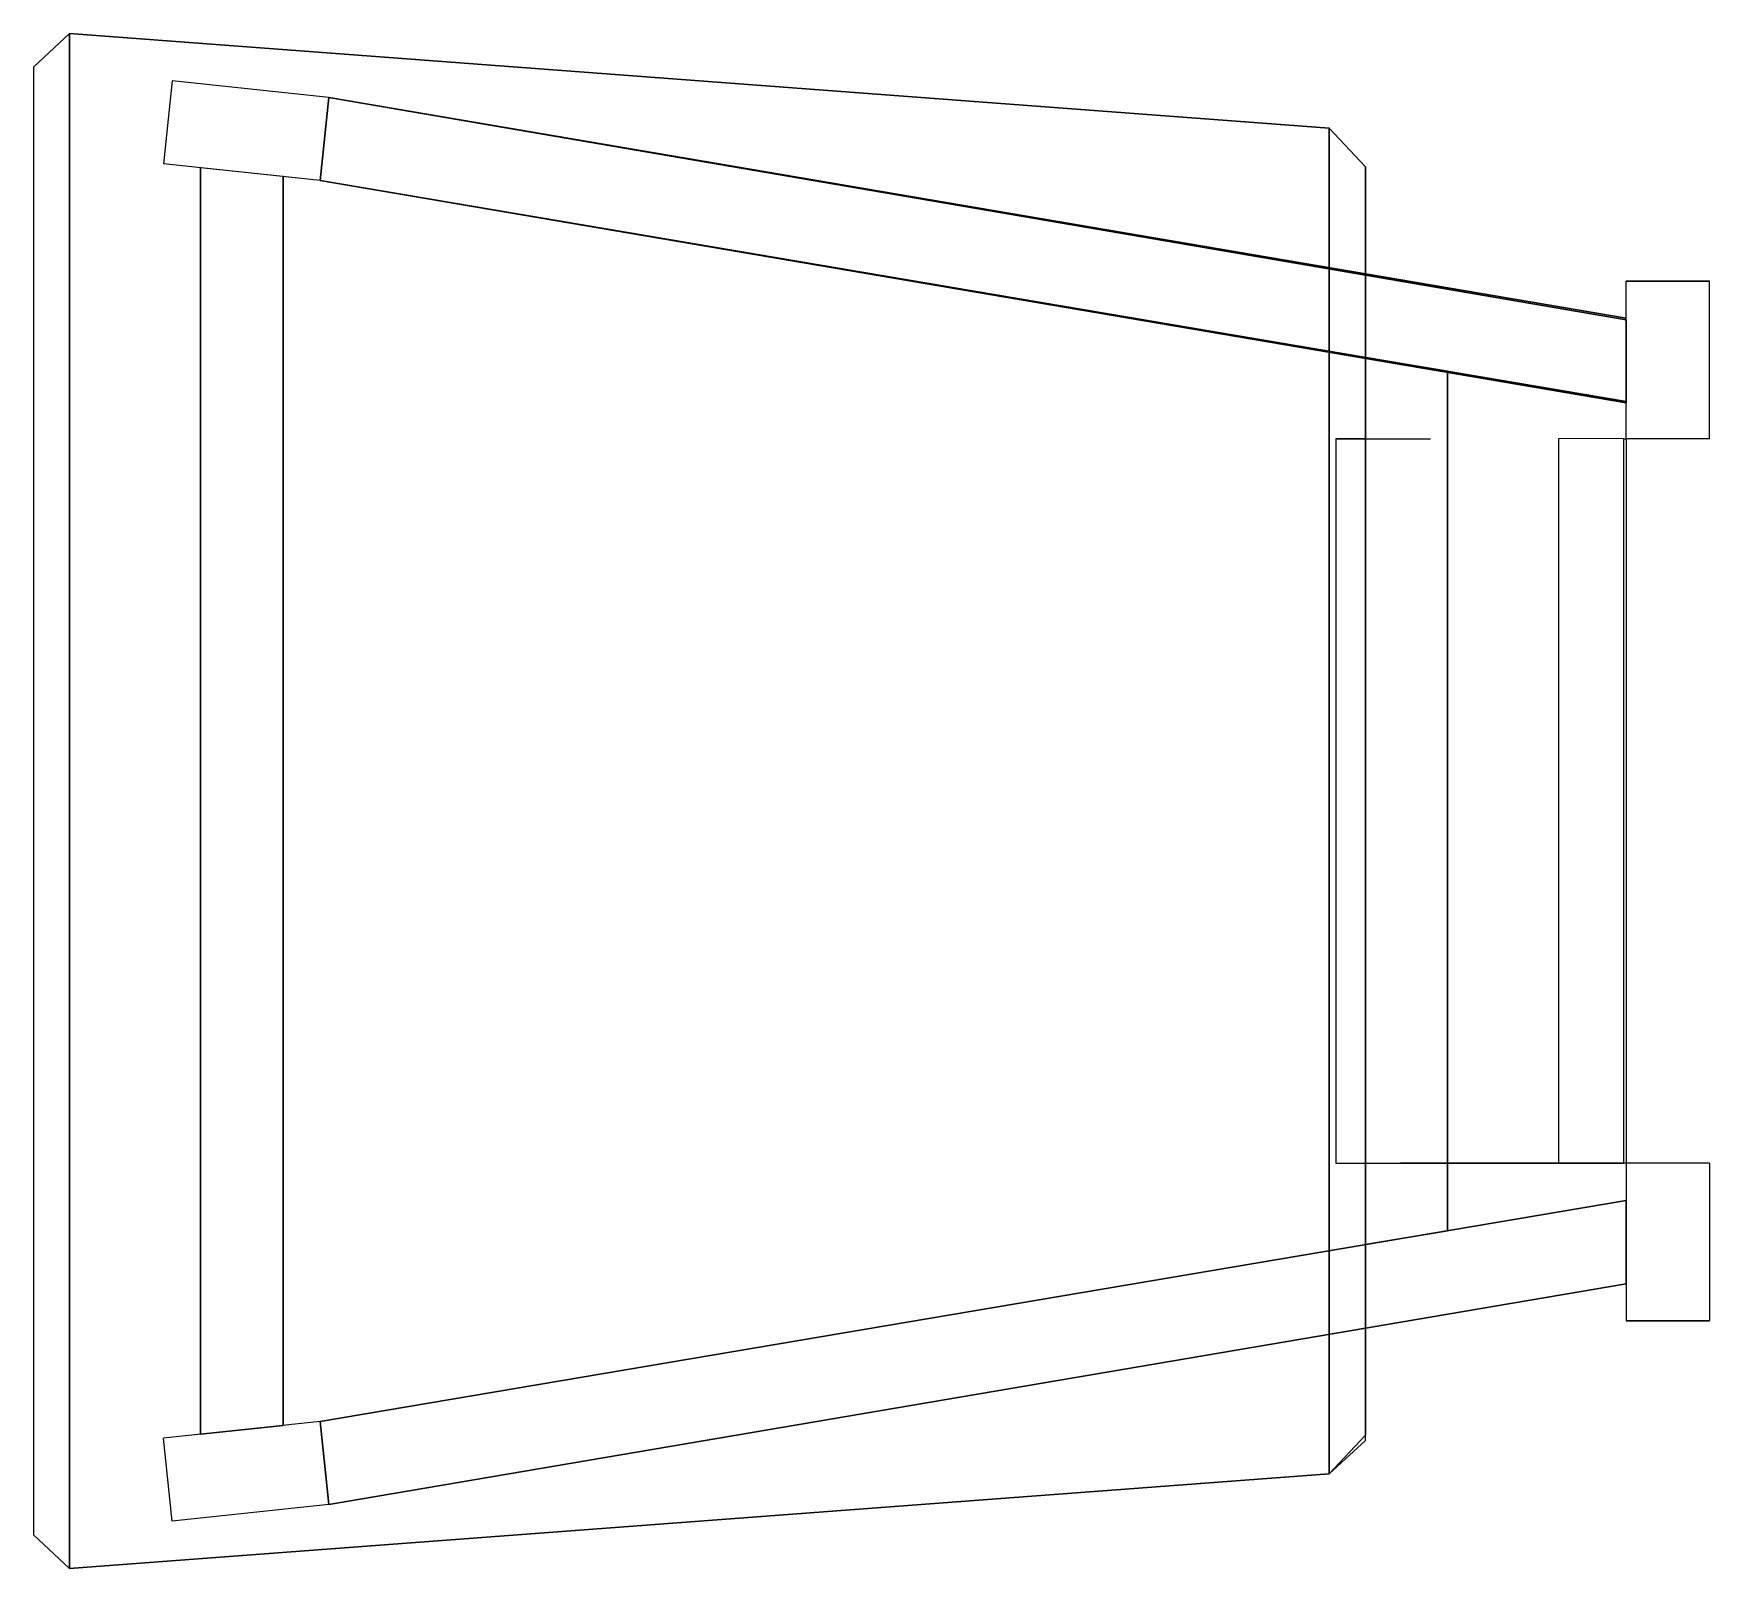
# Model space of a CAD drawing. Extents: x 4135 to 4598, y 6102 to 6525.
import ezdxf

# ---------------------------------------------------------------- set-up
doc = ezdxf.new("R2010")
doc.units = 0
doc.header["$LTSCALE"] = 100
doc.header["$MEASUREMENT"] = 0
doc.layers.get('0').update_dxf_attribs({"linetype": 'CONTINUOUS'})
doc.layers.add('ZBROWN', color=10, linetype='CONTINUOUS')

msp = doc.modelspace()

# ---------------------------------------------------------------- linework, layer by layer
for points in [[(4135.13, 6516.03, 440), (4135.13, 6110.88, 440), (4145.1, 6101.63, 440), (4145.1, 6525.28, 440)], [(4145.1, 6525.28, 440), (4145.1, 6101.63, 440), (4492.81, 6127.71, 440), (4492.81, 6499.2, 440)], [(4492.81, 6499.2, 440), (4492.81, 6127.71, 440), (4502.78, 6136.96, 440), (4502.78, 6488.45, 440)]]:
    msp.add_3dface(points)
at = {"layer": 'ZBROWN'}
for p, q in [((4145.1, 6525.28, 420), (4135.13, 6516.03, 420)), ((4145.1, 6525.28, 420), (4492.81, 6499.2, 420)), ((4135.13, 6516.03, 420), (4135.13, 6110.88, 420)), ((4173.4, 6512.18), (4170.98, 6489.31)), ((4216.66, 6507.61), (4173.4, 6512.18)), ((4216.66, 6507.61), (4214.24, 6484.73)), ((4502.78, 6488.45, 420), (4492.81, 6499.2, 420)), ((4214.24, 6484.73), (4170.98, 6489.31)), ((4502.78, 6488.45, 420), (4502.78, 6138.45, 420)), ((4574.76, 6413.45), (4574.76, 6456.95)), ((4574.76, 6456.95), (4597.76, 6456.95)), ((4597.76, 6413.45), (4597.76, 6456.95)), ((4597.76, 6413.45), (4574.76, 6413.45)), ((4597.76, 6213.45), (4574.76, 6213.45)), ((4574.76, 6213.45), (4574.76, 6169.95)), ((4597.76, 6213.45), (4597.76, 6169.95)), ((4214.24, 6142.17), (4170.98, 6137.6)), ((4216.66, 6119.3), (4214.24, 6142.17)), ((4214.24, 6142.17, 163), (4214.24, 6142.17, 140)), ((4215.45, 6130.74, 163), (4214.24, 6142.17, 163)), ((4173.4, 6114.73), (4170.98, 6137.6)), ((4502.78, 6136.96, 420), (4492.81, 6127.71, 420)), ((4215.45, 6130.74, 163), (4216.66, 6119.3, 163)), ((4492.81, 6127.71, 420), (4145.1, 6101.63, 420)), ((4216.66, 6119.3), (4173.4, 6114.73)), ((4135.13, 6110.88, 420), (4145.1, 6101.63, 420))]:
    msp.add_line(p, q, dxfattribs=at)
at = {"layer": 'ZBROWN', "extrusion": (-0.985909, 0.167285, -2.64335e-15)}
for p, q in [((4214.24, 6484.73, 163), (4216.66, 6507.61, 163)), ((4216.66, 6507.61, 163), (4574.76, 6446.23, 163)), ((4574.76, 6446.23, 140), (4216.66, 6507.61, 140)), ((4216.66, 6507.61, 163), (4216.66, 6507.61, 140)), ((4574.76, 6423.34, 163), (4214.24, 6484.73, 163))]:
    msp.add_line(p, q, dxfattribs=at)
at = {"layer": 'ZBROWN', "extrusion": (1, -1.22461e-16, 0)}
for p, q in [((4216.66, 6507.61, 420), (4574.76, 6446.7, 420)), ((4574.76, 6446.7, 365), (4216.66, 6507.61, 365)), ((4214.24, 6142.17, 420), (4574.76, 6203.2, 420)), ((4216.66, 6119.3, 420), (4574.76, 6180.2, 420))]:
    msp.add_line(p, q, dxfattribs=at)
at = {"layer": 'ZBROWN', "extrusion": (0.994454, -0.105171, 2.35015e-63)}
msp.add_line((4216.66, 6507.61, 420), (4216.66, 6507.61, 365), dxfattribs=at)
at = {"layer": 'ZBROWN', "extrusion": (-0.105171, 0.994454, -1.19718e-07)}
for p, q in [((4181.18, 6138.68, 163), (4181.18, 6488.23, 163)), ((4181.18, 6488.23, 140), (4181.18, 6138.68, 140)), ((4204.05, 6485.81, 163), (4204.05, 6141.1, 163)), ((4204.05, 6485.81, 140), (4204.05, 6141.1, 140)), ((4204.05, 6141.1, 140), (4181.18, 6138.68, 140)), ((4204.05, 6141.1, 163), (4181.18, 6138.68, 163)), ((4204.05, 6141.1, 140), (4204.05, 6141.1, 163))]:
    msp.add_line(p, q, dxfattribs=at)
at = {"layer": 'ZBROWN', "extrusion": (-0.166909, -0.985972, 1.01902e-15)}
msp.add_line((4525.46, 6432.05, 365), (4525.46, 6432.05, 420), dxfattribs=at)
at = {"layer": 'ZBROWN', "color": 7, "extrusion": (-1.22461e-16, -1, -1.17203e-16)}
for p, q in [((4597.76, 6413.45, 905), (4574.76, 6413.45, 905)), ((4597.76, 6413.45, 850), (4597.76, 6413.45, 905)), ((4494.66, 6213.45, 581.08), (4495.32, 6213.45, 590.99)), ((4495.32, 6213.45, 590.99), (4512.67, 6213.45, 685.17)), ((4512.5, 6213.45, 584.88), (4520.78, 6213.45, 418.89)), ((4531.1, 6213.45, 685.86), (4512.5, 6213.45, 584.88)), ((4512.67, 6213.45, 685.17), (4515, 6213.45, 694.87)), ((4515, 6213.45, 694.87), (4542.58, 6213.45, 787.19)), ((4561.66, 6213.45, 788.18), (4531.1, 6213.45, 685.86)), ((4542.58, 6213.45, 787.19), (4544.68, 6213.45, 796.94)), ((4544.68, 6213.45, 796.94), (4556.08, 6213.45, 881.19)), ((4556.71, 6213.45, 891.14), (4556.11, 6213.45, 969.07)), ((4574.76, 6213.45, 885), (4561.66, 6213.45, 788.18))]:
    msp.add_line(p, q, dxfattribs=at)
at = {"layer": 'ZBROWN', "extrusion": (-0.994454, -0.105171, 0)}
for p, q in [((4214.24, 6142.17, 163), (4574.76, 6203.2, 163)), ((4214.24, 6142.17, 140), (4574.76, 6203.2, 140)), ((4574.76, 6180.2, 163), (4216.66, 6119.3, 163))]:
    msp.add_line(p, q, dxfattribs=at)
at = {"layer": 'ZBROWN', "extrusion": (-0.166909, 0.985972, -1.83114e-33)}
for p, q in [((4574.76, 6203.2, 420), (4525.46, 6194.86, 420)), ((4525.46, 6194.86, 420), (4502.78, 6191.02, 420)), ((4525.46, 6194.86, 365), (4525.46, 6194.86, 420))]:
    msp.add_line(p, q, dxfattribs=at)
at = {"layer": 'ZBROWN'}
for points in [[(4494.66, 6413.45, 581.08), (4502.78, 6413.45, 440)], [(4502.78, 6413.45, 440), (4520.78, 6413.45, 418.89)]]:
    msp.add_polyline3d(points, dxfattribs=at)
at = {"layer": 'ZBROWN', "invisible_edges": 12}
for points in [[(4145.1, 6525.28, 440), (4135.13, 6516.03, 440), (4135.13, 6110.88, 440), (4145.1, 6101.63, 440)], [(4502.78, 6488.45, 440), (4502.78, 6138.45, 440), (4492.81, 6127.71, 440), (4492.81, 6499.2, 440)], [(4597.76, 6213.45, 970), (4574.76, 6213.45, 970), (4574.76, 6169.95, 970), (4597.76, 6169.95, 970)]]:
    msp.add_3dface(points, dxfattribs=at)
at = {"layer": 'ZBROWN'}
for points in [[(4216.66, 6507.61, 163), (4574.76, 6446.23, 163), (4574.76, 6423.34, 163), (4214.24, 6484.73, 163)], [(4214.24, 6484.73, 420), (4574.76, 6423.7, 420), (4574.76, 6446.7, 420), (4216.66, 6507.61, 420)], [(4216.66, 6507.61, 140), (4574.76, 6446.23, 140), (4574.76, 6423.34, 140), (4214.24, 6484.73, 140)], [(4216.66, 6507.61, 163), (4574.76, 6446.23, 163), (4574.76, 6446.23, 140), (4216.66, 6507.61, 140)], [(4216.66, 6507.61, 365), (4574.76, 6446.7, 365), (4574.76, 6446.7, 420), (4216.66, 6507.61, 420)], [(4181.18, 6488.23, 163), (4181.18, 6138.68, 163), (4204.05, 6141.1, 163), (4204.05, 6485.81, 163)], [(4181.18, 6138.68, 163), (4181.18, 6488.23, 163), (4181.18, 6488.23, 140), (4181.18, 6138.68, 140)], [(4181.18, 6488.23, 140), (4181.18, 6138.68, 140), (4204.05, 6141.1, 140), (4204.05, 6485.81, 140)], [(4204.05, 6141.1, 163), (4204.05, 6485.81, 163), (4204.05, 6485.81, 140), (4204.05, 6141.1, 140)], [(4214.24, 6484.73, 140), (4574.76, 6423.34, 140), (4574.76, 6423.34, 163), (4214.24, 6484.73, 163)], [(4214.24, 6484.73, 420), (4574.76, 6423.7, 420), (4574.76, 6423.7, 365), (4214.24, 6484.73, 365)], [(4574.76, 6456.95, 970), (4597.76, 6456.95, 970), (4597.76, 6456.95), (4574.76, 6456.95)], [(4525.46, 6194.86, 420), (4525.46, 6432.05, 420), (4502.78, 6435.89, 420), (4502.78, 6191.02, 420)], [(4525.46, 6432.05, 365), (4525.46, 6194.86, 365), (4525.46, 6194.86, 420), (4525.46, 6432.05, 420)], [(4494.66, 6213.45, 581.08), (4502.78, 6213.45, 440), (4502.78, 6413.45, 440), (4494.66, 6413.45, 581.08)], [(4556.11, 6413.45, 969.07), (4556.11, 6213.45, 969.07), (4574.11, 6213.48, 969.21), (4574.11, 6413.47, 969.21)], [(4574.11, 6413.45, 969.21), (4574.76, 6413.45, 885), (4574.76, 6213.45, 885), (4574.11, 6213.48, 969.21)], [(4216.66, 6119.3, 163), (4574.76, 6180.2, 163), (4574.76, 6203.2, 163), (4214.24, 6142.17, 163)], [(4574.76, 6203.2, 163), (4214.24, 6142.17, 163), (4214.24, 6142.17, 140), (4574.76, 6203.2, 140)], [(4216.66, 6119.3, 140), (4574.76, 6180.2, 140), (4574.76, 6203.2, 140), (4214.24, 6142.17, 140)], [(4214.24, 6142.17, 365), (4574.76, 6203.2, 365), (4574.76, 6203.2, 420), (4214.24, 6142.17, 420)], [(4214.24, 6142.17, 420), (4574.76, 6203.2, 420), (4574.76, 6180.2, 420), (4216.66, 6119.3, 420)], [(4574.76, 6180.2, 140), (4216.66, 6119.3, 140), (4216.66, 6119.3, 163), (4574.76, 6180.2, 163)], [(4216.66, 6119.3, 420), (4574.76, 6180.2, 420), (4574.76, 6180.2, 365), (4216.66, 6119.3, 365)], [(4574.76, 6169.95, 970), (4597.76, 6169.95, 970), (4597.76, 6169.95), (4574.76, 6169.95)]]:
    msp.add_3dface(points, dxfattribs=at)
at = {"layer": 'ZBROWN', "color": 7, "invisible_edges": 12}
msp.add_3dface([(4597.76, 6413.45, 970), (4574.76, 6413.45, 970), (4574.76, 6456.95, 970), (4597.76, 6456.95, 970)], dxfattribs=at)

doc.saveas('drawing.dxf')
